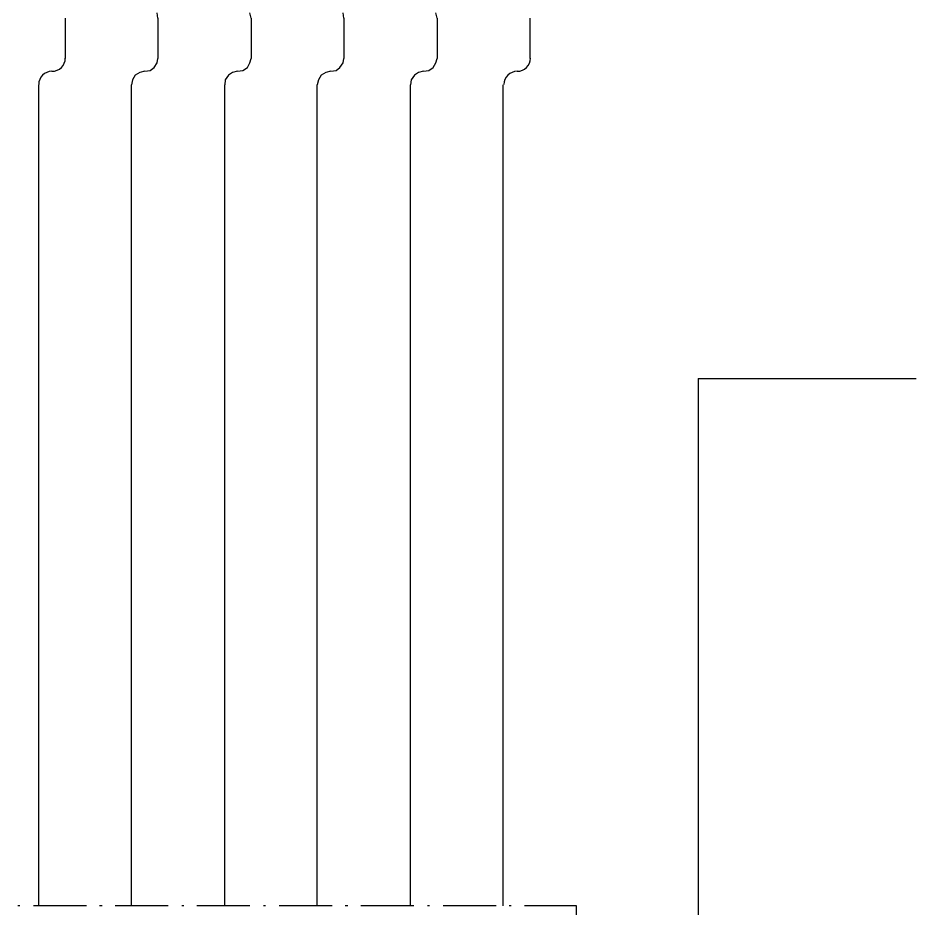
# Model space of a CAD drawing. Header units: millimetres. Extents: x 0 to 33.1, y 1.5 to 45.3.
# Drawn here: x 20.861 to 23.171, y 12.3 to 14.588 of the extents above; entities that cross this region are included whole.
import ezdxf

# ---------------------------------------------------------------- set-up
doc = ezdxf.new("R2010")
doc.units = ezdxf.units.MM
doc.header["$MEASUREMENT"] = 0
doc.layers.get('0').update_dxf_attribs({"linetype": 'CONTINUOUS'})

msp = doc.modelspace()

# ---------------------------------------------------------------- linework, layer by layer
at = {"color": 5, "linetype": 'Continuous'}
for p, q in [((21.2211, 14.5878), (21.2194, 14.6011)), ((21.2211, 14.5878), (21.2211, 14.4844)), ((21.2194, 14.4728), (21.2211, 14.4844)), ((21.2011, 14.4528), (21.2111, 14.4611)), ((21.2111, 14.4611), (21.2194, 14.4728)), ((21.1628, 14.4411), (21.1561, 14.4294)), ((21.1744, 14.4478), (21.1628, 14.4411)), ((21.1878, 14.4511), (21.1744, 14.4478)), ((21.1878, 14.4511), (21.2011, 14.4528)), ((21.1561, 14.4294), (21.1528, 14.4161)), ((21.1528, 12.3061), (21.1528, 14.4161))]:
    msp.add_line(p, q, dxfattribs=at)
at = {"color": 104, "linetype": 'Continuous'}
for p, q in [((21.4611, 14.5878), (21.4578, 14.6011)), ((21.4611, 14.5878), (21.4611, 14.4844)), ((21.4578, 14.4728), (21.4611, 14.4844)), ((21.4394, 14.4528), (21.4511, 14.4611)), ((21.4511, 14.4611), (21.4578, 14.4728)), ((21.4028, 14.4411), (21.3944, 14.4294)), ((21.4128, 14.4478), (21.4028, 14.4411)), ((21.4261, 14.4511), (21.4128, 14.4478)), ((21.4261, 14.4511), (21.4394, 14.4528)), ((21.3944, 14.4294), (21.3928, 14.4161)), ((21.3928, 12.3061), (21.3928, 14.4161))]:
    msp.add_line(p, q, dxfattribs=at)
at = {"color": 3, "linetype": 'Continuous'}
for p, q in [((21.6994, 14.5878), (21.6978, 14.6011)), ((21.6994, 14.5878), (21.6994, 14.4844)), ((21.6978, 14.4728), (21.6994, 14.4844)), ((21.6794, 14.4528), (21.6894, 14.4611)), ((21.6894, 14.4611), (21.6978, 14.4728)), ((21.6411, 14.4411), (21.6344, 14.4294)), ((21.6528, 14.4478), (21.6411, 14.4411)), ((21.6661, 14.4511), (21.6528, 14.4478)), ((21.6661, 14.4511), (21.6794, 14.4528)), ((21.6344, 14.4294), (21.6311, 14.4161)), ((21.6311, 12.3061), (21.6311, 14.4161))]:
    msp.add_line(p, q, dxfattribs=at)
at = {"color": 52, "linetype": 'Continuous'}
for p, q in [((21.9394, 14.5878), (21.9361, 14.6011)), ((21.9394, 14.5878), (21.9394, 14.4844)), ((21.9361, 14.4728), (21.9394, 14.4844)), ((21.9178, 14.4528), (21.9294, 14.4611)), ((21.9294, 14.4611), (21.9361, 14.4728)), ((21.8811, 14.4411), (21.8728, 14.4294)), ((21.8911, 14.4478), (21.8811, 14.4411)), ((21.9044, 14.4511), (21.8911, 14.4478)), ((21.9044, 14.4511), (21.9178, 14.4528)), ((21.8728, 14.4294), (21.8711, 14.4161)), ((21.8711, 12.3061), (21.8711, 14.4161))]:
    msp.add_line(p, q, dxfattribs=at)
at = {"color": 4, "linetype": 'Continuous'}
for p, q in [((20.9828, 14.5878), (20.9828, 14.4844)), ((22.1778, 14.5878), (22.1778, 14.4844)), ((20.9478, 14.4511), (20.9478, 14.4511)), ((22.1444, 14.4511), (22.1444, 14.4511)), ((20.9144, 12.3061), (20.9144, 14.4161)), ((20.9144, 14.4161), (20.9144, 14.4161)), ((22.1094, 12.3061), (22.1094, 14.4161)), ((22.1094, 14.4161), (22.1094, 14.4161))]:
    msp.add_line(p, q, dxfattribs=at)
at = {"color": 7, "linetype": 'Continuous'}
for q in [(22.6111, 13.6611), (22.6111, 11.7961), (23.1711, 13.6611)]:
    msp.add_line((22.6111, 13.6611), q, dxfattribs=at)
at = {"color": 0, "linetype": 'Continuous'}
for p, q in [((20.8661, 12.3061), (20.8611, 12.3061)), ((21.0378, 12.3061), (20.9011, 12.3061)), ((21.0778, 12.3061), (21.0711, 12.3061)), ((21.2478, 12.3061), (21.1111, 12.3061)), ((21.2878, 12.3061), (21.2828, 12.3061)), ((21.4578, 12.3061), (21.3211, 12.3061)), ((21.4978, 12.3061), (21.4928, 12.3061)), ((21.6694, 12.3061), (21.5328, 12.3061)), ((21.7094, 12.3061), (21.7028, 12.3061)), ((21.8794, 12.3061), (21.7428, 12.3061)), ((21.9194, 12.3061), (21.9144, 12.3061)), ((22.0911, 12.3061), (21.9544, 12.3061)), ((22.1294, 12.3061), (22.1244, 12.3061)), ((22.2978, 12.3061), (22.1644, 12.3061)), ((22.2978, 12.2044), (22.2978, 12.3061))]:
    msp.add_line(p, q, dxfattribs=at)
at = {"color": 4, "linetype": 'Continuous'}
for points in [[(20.9486, 14.4511), (20.9675, 14.4511), (20.9828, 14.4664), (20.9828, 14.4853)], [(22.1453, 14.4511), (22.1642, 14.4511), (22.1794, 14.4664), (22.1794, 14.4853)], [(20.9486, 14.4511), (20.9297, 14.4511), (20.9144, 14.4358), (20.9144, 14.4169)], [(22.1453, 14.4511), (22.1264, 14.4511), (22.1111, 14.4358), (22.1111, 14.4169)]]:
    msp.add_open_spline(points, degree=3, dxfattribs=at)

doc.saveas('drawing.dxf')
